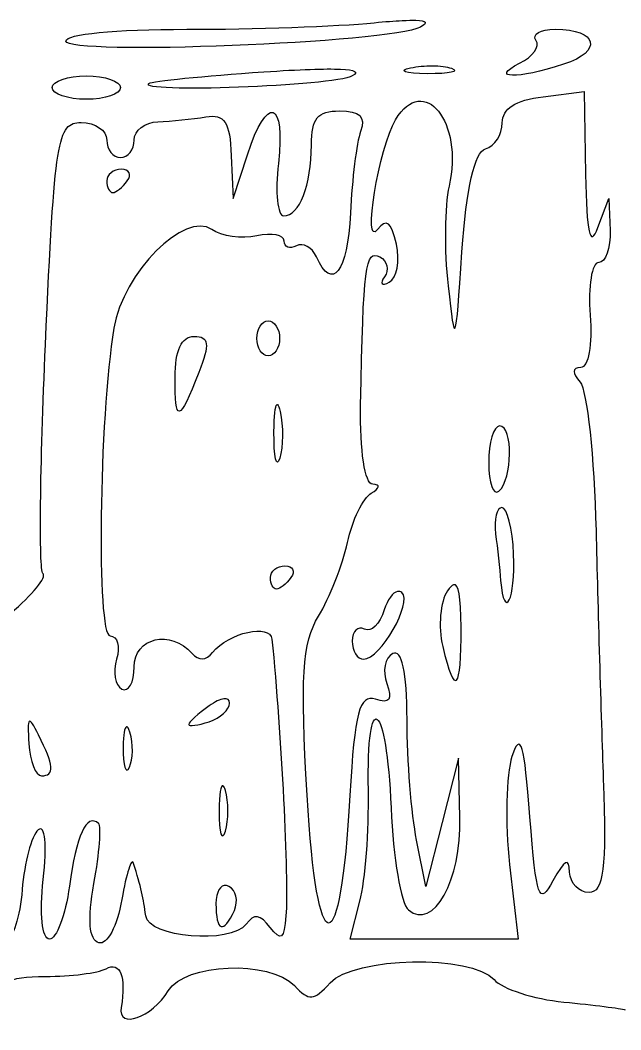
# Model space of a CAD drawing. Extents: x 26 to 243, y 4 to 296.
# Drawn here: x 181.81 to 193.99, y 52.04 to 72.51 of the extents above; entities that cross this region are included whole.
import ezdxf

# ---------------------------------------------------------------- set-up
doc = ezdxf.new("R2010")
doc.units = 0
doc.layers.add('Layer_1', color=7, linetype='CONTINUOUS')

msp = doc.modelspace()

# ---------------------------------------------------------------- linework, layer by layer
at = {"layer": 'Layer_1', "color": 7}
for points in [[(189.830826, 72.505205), (189.830826, 72.505205)], [(192.658007, 72.323302), (192.658007, 72.323302)], [(188.301754, 71.51467), (188.301754, 71.51467)], [(190.169269, 71.584122), (190.169269, 71.584122)], [(183.151749, 71.377417), (183.151749, 71.377417)], [(192.413819, 70.955187), (193.243398, 71.059367), (193.243398, 71.059367)], [(193.243398, 71.059367), (193.270959, 69.385876)], [(188.285216, 70.668554), (188.285216, 70.668554)], [(186.089727, 69.760704), (186.125005, 68.894745), (186.414943, 69.781648)], [(183.859509, 69.486198), (183.859509, 69.486198)], [(193.519558, 68.303842), (193.741147, 68.894745), (193.768706, 68.24431)], [(186.838277, 66.411519), (186.838277, 66.411519)], [(185.333459, 66.096223), (185.333459, 66.096223)], [(187.027343, 64.713775), (187.027343, 64.713775)], [(187.079709, 64.576525), (187.08026, 64.576525)], [(191.528567, 64.282726), (191.528567, 64.282726)], [(191.577076, 62.627978), (191.577076, 62.627978)], [(187.177274, 61.445069), (187.177274, 61.445069)], [(190.597564, 61.062525), (190.597564, 61.062525)], [(189.458202, 60.926926), (189.458202, 60.926926)], [(185.93704, 58.75073), (185.93704, 58.75073)], [(181.993647, 58.291565), (181.993647, 58.291565)], [(183.962034, 58.183528), (183.962034, 58.183528)], [(190.724344, 56.34743), (190.692924, 57.54412), (190.364401, 56.24325), (190.036427, 54.942384), (189.845707, 55.888268)], [(185.919951, 56.989045), (185.919951, 56.989045)], [(188.494128, 56.789505), (188.494128, 56.788955)], [(191.732518, 55.393829), (191.903945, 53.878538), (190.201793, 53.878538), (188.49964, 53.878538), (188.698076, 54.646931)], [(185.989956, 54.967188), (185.989956, 54.967188)]]:
    msp.add_lwpolyline(points, dxfattribs=at)
for points in [[(185.186836, 72.323302), (186.534222, 72.323302), (188.245025, 72.383198), (188.988567, 72.456697)], [(188.988567, 72.456697), (189.212657, 72.478851), (189.400553, 72.493425), (189.551908, 72.500794)], [(189.551908, 72.500794), (189.665429, 72.50632), (189.758391, 72.507943), (189.830826, 72.505205)], [(189.830826, 72.505205), (190.048128, 72.496984), (190.080319, 72.451318), (189.925633, 72.368502)], [(189.925633, 72.368502), (189.322947, 72.045857), (182.737235, 71.785279), (182.737235, 72.084076)], [(182.737235, 72.084076), (182.737235, 72.227408), (183.719112, 72.323302), (185.186836, 72.323302)], [(192.265543, 72.101164), (192.177348, 72.223231), (192.353884, 72.323302), (192.658007, 72.323302)], [(192.658007, 72.323302), (193.523385, 72.323302), (193.630265, 71.874467), (192.82723, 71.613338)], [(191.935916, 71.635385), (192.20524, 71.769488), (192.353765, 71.979095), (192.265543, 72.101164)], [(184.418992, 71.226386), (184.482351, 71.273268), (185.529705, 71.378839), (186.746224, 71.46065)], [(186.746224, 71.46065), (187.48401, 71.510267), (188.002325, 71.52827), (188.301754, 71.51467)], [(188.301754, 71.51467), (188.601181, 71.501067), (188.681518, 71.455911), (188.543187, 71.379071)], [(189.42017, 70.491064), (189.993871, 71.447213), (190.804354, 70.438486), (190.504408, 69.141689)], [(190.063989, 71.423718), (189.607777, 71.428544), (189.454322, 71.481721), (189.723339, 71.541679)], [(189.723339, 71.541679), (189.857843, 71.571648), (190.018932, 71.585711), (190.169269, 71.584122)], [(190.552917, 71.532859), (190.740115, 71.468081), (190.520173, 71.418892), (190.063989, 71.423718)], [(190.169269, 71.584122), (190.319609, 71.582429), (190.459332, 71.565241), (190.552917, 71.532859)], [(192.82723, 71.613338), (191.885652, 71.307135), (191.305459, 71.321463), (191.935916, 71.635385)], [(182.460525, 71.140946), (182.460525, 71.271011), (182.771596, 71.377417), (183.151749, 71.377417)], [(183.151749, 71.377417), (183.531931, 71.377417), (183.842973, 71.271011), (183.842973, 71.140946)], [(188.543187, 71.379071), (188.169637, 71.171575), (184.143433, 71.022511), (184.418992, 71.226386)], [(183.151749, 70.904475), (182.771596, 70.904475), (182.460525, 71.010884), (182.460525, 71.140946)], [(183.842973, 71.140946), (183.842973, 71.010884), (183.531931, 70.904475), (183.151749, 70.904475)], [(186.414943, 69.781648), (186.814627, 71.002558), (187.192895, 70.895997), (187.044982, 69.604158)], [(191.584241, 70.424917), (191.584244, 70.717914), (191.843872, 70.883641), (192.413819, 70.955187)], [(187.713606, 69.978433), (187.713606, 70.518369), (187.837978, 70.66852), (188.285216, 70.668554)], [(188.285216, 70.668554), (188.701014, 70.668554), (188.817323, 70.555676), (188.710756, 70.254593)], [(182.321618, 65.927), (182.510311, 70.120622), (182.560338, 70.432082), (183.045365, 70.432082)], [(183.045365, 70.432082), (183.331906, 70.432082), (183.566813, 70.272195), (183.566813, 70.077101)], [(184.119684, 70.077101), (184.119684, 70.272195), (184.337542, 70.439759), (184.60365, 70.449721)], [(184.60365, 70.449721), (184.869785, 70.459684), (185.304927, 70.503716), (185.571034, 70.547288)], [(185.571034, 70.547288), (185.955957, 70.610317), (186.061785, 70.449558), (186.089727, 69.760704)], [(189.055265, 68.266357), (188.74228, 67.858179), (189.081596, 69.926761), (189.42017, 70.491064)], [(191.243037, 69.901262), (191.4308, 69.954797), (191.584241, 70.190393), (191.584241, 70.424917)], [(188.710756, 70.254593), (188.630182, 70.026984), (188.536927, 69.28212), (188.504048, 68.599292)], [(183.566813, 70.077101), (183.566813, 69.882006), (183.690884, 69.722669), (183.842973, 69.722669)], [(183.842973, 69.722669), (183.995035, 69.722669), (184.119684, 69.882003), (184.119684, 70.077101)], [(187.150815, 68.540313), (187.469698, 68.540313), (187.713606, 69.16423), (187.713606, 69.978433)], [(190.766787, 67.812157), (190.853401, 69.093435), (191.023384, 69.838645), (191.243037, 69.901262)], [(187.044982, 69.604158), (186.977982, 69.018874), (187.025593, 68.540313), (187.150815, 68.540313)], [(183.859509, 69.486198), (183.698473, 69.486201), (183.566813, 69.379789), (183.566813, 69.249727)], [(183.981327, 69.249727), (184.075307, 69.379789), (184.020545, 69.486198), (183.859509, 69.486198)], [(193.270959, 69.385876), (193.290687, 68.187583), (193.361062, 67.880525), (193.519558, 68.303842)], [(183.566813, 69.249727), (183.566813, 69.119664), (183.621576, 69.013255), (183.688632, 69.013255)], [(183.688632, 69.013255), (183.755688, 69.013255), (183.887347, 69.119664), (183.981327, 69.249727)], [(190.504408, 69.141689), (190.412745, 68.745768), (190.404217, 67.836276), (190.485118, 67.120933)], [(185.695057, 68.264703), (185.15144, 68.650586), (183.894363, 67.384232), (183.709028, 66.263793)], [(188.504048, 68.599292), (188.44591, 67.392507), (188.13638, 66.993783), (187.814481, 67.711285)], [(189.436705, 67.964842), (189.334625, 68.421492), (189.234871, 68.500624), (189.055265, 68.266357)], [(186.606214, 68.135169), (186.301276, 68.066964), (185.891455, 68.125294), (185.695057, 68.264703)], [(187.160738, 68.030989), (187.160738, 68.15655), (186.911155, 68.203376), (186.606214, 68.135169)], [(193.768706, 68.24431), (193.783862, 67.886638), (193.680625, 67.593875), (193.539401, 67.593875)], [(187.408233, 67.933425), (187.272117, 67.861467), (187.160738, 67.905426), (187.160738, 68.030989)], [(187.814481, 67.711285), (187.727274, 67.905638), (187.544377, 68.005386), (187.408233, 67.933425)], [(189.29284, 67.197), (189.448005, 67.279025), (189.512736, 67.624623), (189.436705, 67.964842)], [(188.711307, 64.698343), (188.76428, 67.516295), (188.809099, 67.864196), (189.100466, 67.710182)], [(190.485118, 67.120933), (190.627302, 65.864008), (190.636627, 65.88752), (190.766787, 67.812157)], [(189.100466, 67.710182), (189.255011, 67.62849), (189.297849, 67.446211), (189.195826, 67.305038)], [(193.539401, 67.593875), (193.398177, 67.593875), (193.320021, 67.115311), (193.365769, 66.53003)], [(189.195826, 67.305038), (189.093831, 67.16387), (189.137674, 67.114978), (189.29284, 67.197)], [(193.365769, 66.53003), (193.412336, 65.934394), (193.327898, 65.465635), (193.173945, 65.465635)], [(186.607868, 66.057088), (186.607868, 66.252182), (186.711559, 66.411519), (186.838277, 66.411519)], [(186.838277, 66.411519), (186.964995, 66.411519), (187.068686, 66.252182), (187.068686, 66.057088)], [(183.709028, 66.263793), (183.406711, 64.436079), (183.352175, 60.026792), (183.631857, 60.026792)], [(182.271458, 61.292384), (182.187779, 61.363949), (182.21014, 63.449414), (182.321618, 65.927)], [(184.949262, 65.26885), (184.949262, 65.817758), (185.078613, 66.096223), (185.333459, 66.096223)], [(185.333459, 66.096223), (185.640489, 66.096223), (185.659835, 65.949541), (185.430473, 65.366967)], [(186.838277, 65.702106), (186.711559, 65.702106), (186.607868, 65.861996), (186.607868, 66.057088)], [(187.068686, 66.057088), (187.068686, 65.861996), (186.964995, 65.702106), (186.838277, 65.702106)], [(185.430473, 65.366967), (185.026529, 64.341072), (184.949262, 64.325615), (184.949262, 65.26885)], [(193.173945, 65.465635), (192.999617, 65.465635), (192.994576, 65.357699), (193.159614, 65.170182)], [(193.159614, 65.170182), (193.302729, 65.007605), (193.448649, 63.650757), (193.48373, 62.155035)], [(186.954033, 64.165315), (186.956009, 64.490469), (186.9789, 64.68457), (187.011908, 64.712674)], [(187.011908, 64.712674), (187.016861, 64.716893), (187.021995, 64.71713), (187.027343, 64.713775)], [(187.027343, 64.713775), (187.043387, 64.703708), (187.061111, 64.659247), (187.079709, 64.576525)], [(188.957701, 63.098716), (188.798189, 63.101538), (188.694091, 63.778186), (188.711307, 64.698343)], [(187.08026, 64.576525), (187.146328, 64.28237), (187.143404, 63.856731), (187.074198, 63.630637)], [(191.528567, 64.282726), (191.407466, 64.282726), (191.308081, 63.946043), (191.308081, 63.534176)], [(191.51534, 62.962566), (191.79474, 63.201304), (191.805506, 64.282726), (191.528567, 64.282726)], [(187.074198, 63.630637), (187.004997, 63.404543), (186.950929, 63.645059), (186.954033, 64.165315)], [(191.308081, 63.534176), (191.308081, 63.122312), (191.401294, 62.865067), (191.51534, 62.962566)], [(188.928485, 62.92012), (189.104394, 63.020072), (189.116761, 63.095894), (188.957701, 63.098716)], [(188.443416, 61.918564), (188.542222, 62.373783), (188.760337, 62.824568), (188.928485, 62.92012)], [(191.577076, 62.627978), (191.470593, 62.627978), (191.412772, 62.388696), (191.448642, 62.096054)], [(191.813547, 61.682093), (191.789727, 62.202344), (191.683445, 62.627978), (191.577076, 62.627978)], [(191.448642, 62.096054), (191.484512, 61.803415), (191.530041, 61.377778), (191.549514, 61.150169)], [(193.48373, 62.155035), (193.518838, 60.659317), (193.585496, 58.398262), (193.632006, 57.130156)], [(187.856924, 60.42477), (188.080529, 60.791239), (188.344638, 61.463345), (188.443416, 61.918564)], [(191.549514, 61.150169), (191.621819, 60.302083), (191.855231, 60.772372), (191.813547, 61.682093)], [(186.884578, 61.208597), (186.884578, 61.338662), (187.016238, 61.445069), (187.177274, 61.445069)], [(187.177274, 61.445069), (187.338338, 61.445069), (187.393072, 61.338662), (187.299092, 61.208597)], [(181.612757, 60.484302), (182.058725, 60.857177), (182.355137, 61.220818), (182.271458, 61.292384)], [(187.006397, 60.972126), (186.939341, 60.972126), (186.884578, 61.078535), (186.884578, 61.208597)], [(187.299092, 61.208597), (187.205084, 61.078535), (187.073453, 60.972126), (187.006397, 60.972126)], [(190.597564, 61.062525), (190.562972, 61.052308), (190.521474, 61.009501), (190.471888, 60.936848)], [(190.746944, 60.204284), (190.74226, 60.831105), (190.701337, 61.093205), (190.597564, 61.062525)], [(188.773043, 59.55385), (189.112725, 59.55385), (189.774319, 60.708282), (189.546397, 60.903225)], [(189.458202, 60.926926), (189.363847, 60.907878), (189.257435, 60.765672), (189.191965, 60.55155)], [(189.546397, 60.903225), (189.519473, 60.926226), (189.489656, 60.933273), (189.458202, 60.926926)], [(190.471888, 60.936848), (190.325245, 60.722027), (190.282294, 60.216448), (190.376528, 59.813471)], [(187.625965, 56.796671), (187.485644, 59.164592), (187.531889, 59.892048), (187.856924, 60.42477)], [(189.191965, 60.55155), (189.104674, 60.266051), (188.923267, 60.090597), (188.788477, 60.161841)], [(185.709388, 59.689449), (186.040547, 60.094624), (186.880873, 60.283465), (186.913243, 59.960094)], [(188.788477, 60.161841), (188.653714, 60.233088), (188.543187, 60.125383), (188.543187, 59.922612)], [(190.376528, 59.813471), (190.621581, 58.765541), (190.75654, 58.908102), (190.746944, 60.204284)], [(183.631857, 60.026792), (183.783438, 60.026792), (183.84255, 59.814397), (183.763048, 59.5544)], [(184.119684, 59.39565), (184.119684, 59.992084), (184.86083, 60.166715), (185.294324, 59.67236)], [(186.913243, 59.960094), (187.105155, 58.04299), (187.254622, 55.096739), (187.19767, 54.351481)], [(188.543187, 59.922612), (188.543187, 59.719841), (188.646664, 59.55385), (188.773043, 59.55385)], [(189.65223, 58.326293), (189.650254, 59.29902), (189.549337, 59.765463), (189.361741, 59.666298)], [(185.294324, 59.67236), (185.430947, 59.516551), (185.572764, 59.522294), (185.709388, 59.689449)], [(189.361741, 59.666298), (189.203502, 59.582645), (189.149431, 59.31109), (189.241577, 59.062718)], [(183.763048, 59.5544), (183.683574, 59.294394), (183.7311, 59.021999), (183.868881, 58.949166)], [(183.868881, 58.949166), (184.00669, 58.87633), (184.119684, 59.077264), (184.119684, 59.39565)], [(188.868403, 56.893685), (188.827537, 59.032458), (189.239838, 58.714058), (189.328117, 56.538703)], [(189.241577, 59.062718), (189.363666, 58.733822), (189.300742, 58.646683), (189.010617, 58.74191)], [(185.93704, 58.75073), (185.863238, 58.741078), (185.759457, 58.692801), (185.639936, 58.607965)], [(186.055, 58.661982), (186.055, 58.731186), (186.010841, 58.760385), (185.93704, 58.75073)], [(189.010617, 58.74191), (188.687642, 58.847899), (188.589971, 58.479065), (188.494128, 56.789505)], [(185.639936, 58.607965), (185.411844, 58.446048), (185.225422, 58.276509), (185.225422, 58.231483)], [(185.639936, 58.286054), (185.868031, 58.360922), (186.055, 58.529908), (186.055, 58.661982)], [(181.993647, 58.291565), (181.965679, 58.266363), (181.967725, 58.120149), (181.985928, 57.83957)], [(182.182714, 58.017062), (182.079677, 58.22112), (182.021624, 58.316774), (181.993647, 58.291565)], [(183.962034, 58.183528), (183.926266, 58.167018), (183.900521, 58.024459), (183.896993, 57.780591)], [(184.034797, 58.071633), (184.008522, 58.157908), (183.983497, 58.193426), (183.962034, 58.183528)], [(185.225422, 58.231483), (185.225422, 58.186457), (185.411844, 58.211191), (185.639936, 58.286054)], [(189.845707, 55.888268), (189.740946, 56.40852), (189.655052, 57.50574), (189.65223, 58.326293)], [(182.24445, 57.189135), (182.509767, 57.189135), (182.493895, 57.401109), (182.182714, 58.017062)], [(184.024324, 57.362219), (184.099959, 57.522315), (184.104873, 57.84154), (184.034797, 58.071633)], [(192.144825, 56.361211), (192.030951, 57.84047), (191.951669, 58.106936), (191.780473, 57.581602)], [(181.985928, 57.83957), (182.009127, 57.481895), (182.125549, 57.189135), (182.24445, 57.189135)], [(183.896993, 57.780591), (183.891377, 57.390399), (183.948575, 57.2021), (184.024324, 57.362219)], [(191.780473, 57.581602), (191.660049, 57.212082), (191.638369, 56.227389), (191.732518, 55.393829)], [(193.632006, 57.130156), (193.698695, 55.312095), (193.637563, 54.824423), (193.342065, 54.824423)], [(185.919951, 56.989045), (185.874601, 57.011341), (185.842783, 56.821134), (185.842783, 56.479721)], [(185.96901, 56.893685), (185.951625, 56.950589), (185.93507, 56.981608), (185.919951, 56.989045)], [(185.96901, 56.065761), (186.038549, 56.29337), (186.038549, 56.666076), (185.96901, 56.893685)], [(188.494128, 56.788955), (188.298492, 53.340022), (187.830547, 53.34423), (187.625965, 56.796671)], [(188.698076, 54.646931), (188.807324, 55.069635), (188.883925, 56.080792), (188.868403, 56.893685)], [(189.328117, 56.538703), (189.369011, 55.530718), (189.528427, 54.599503), (189.682549, 54.469441)], [(183.398693, 56.223407), (183.159059, 56.441252), (182.941747, 55.975193), (182.80724, 54.954511)], [(185.842783, 56.479721), (185.842783, 56.024503), (185.899442, 55.838148), (185.96901, 56.065761)], [(189.682549, 54.469441), (190.187755, 54.043167), (190.757477, 55.069979), (190.724344, 56.34743)], [(192.611155, 55.060894), (192.328538, 54.539935), (192.273123, 54.694161), (192.144825, 56.361211)], [(182.174995, 56.09332), (182.040798, 55.978534), (181.894751, 55.433287), (181.850329, 54.881748)], [(182.278624, 55.090107), (182.359735, 55.790413), (182.315993, 56.213922), (182.174995, 56.09332)], [(183.305537, 55.008528), (183.416535, 55.622565), (183.458299, 56.169206), (183.398693, 56.223407)], [(184.109761, 55.415326), (184.069375, 55.545388), (183.961749, 55.216605), (183.870535, 54.684413)], [(192.949601, 55.238387), (192.93676, 55.541383), (192.845964, 55.493741), (192.611155, 55.060894)], [(184.354501, 54.351481), (184.312676, 54.699385), (184.25646, 54.942796), (184.109761, 55.415326)], [(182.401546, 53.878538), (182.250444, 53.878538), (182.198162, 54.39555), (182.278624, 55.090107)], [(193.342065, 54.824423), (193.135958, 54.824423), (192.959197, 55.010777), (192.949601, 55.238387)], [(181.850329, 54.881748), (181.805936, 54.330238), (181.662155, 53.879278), (181.531175, 53.879089)], [(182.80724, 54.954511), (182.729262, 54.362795), (182.546495, 53.878538), (182.401546, 53.878538)], [(183.404205, 53.804675), (183.205577, 53.862613), (183.172357, 54.270791), (183.305537, 55.008528)], [(185.989956, 54.967188), (185.869755, 54.985137), (185.77829, 54.836068), (185.77829, 54.601733)], [(186.042873, 54.948996), (186.024698, 54.958592), (186.007127, 54.964648), (185.989956, 54.967188)], [(186.151464, 54.462276), (186.237118, 54.653207), (186.188302, 54.872116), (186.042873, 54.948996)], [(183.870535, 54.684413), (183.77743, 54.141152), (183.572918, 53.755442), (183.404205, 53.804675)], [(185.77829, 54.601733), (185.77829, 54.030758), (185.932123, 53.973455), (186.151464, 54.462276)], [(186.388485, 54.1795), (186.076884, 53.768077), (184.4077, 53.909267), (184.354501, 54.351481)], [(186.88017, 54.11501), (186.672539, 54.385542), (186.555928, 54.400604), (186.388485, 54.1795)], [(187.19767, 54.351481), (187.161348, 53.875996), (187.099146, 53.829725), (186.88017, 54.11501)], [(183.549727, 53.277713), (183.839824, 53.430973), (183.960036, 53.124776), (183.858408, 52.493332)], [(184.812009, 52.832883), (185.153723, 53.394304), (186.8597, 53.462777), (187.369648, 52.935408)], [(188.091188, 52.991633), (188.57424, 53.523164), (190.963098, 53.571421), (191.417222, 53.05888)], [(182.322721, 53.12172), (182.835293, 53.12172), (183.38756, 53.192013), (183.549727, 53.277713)], [(181.103984, 52.418369), (181.345566, 53.0111), (181.537551, 53.12172), (182.322721, 53.12172)], [(191.417222, 53.05888), (191.586048, 52.868327), (192.221714, 52.663326), (192.829987, 52.603024)], [(183.858408, 52.493332), (183.785513, 52.040504), (184.480398, 52.28799), (184.812009, 52.832883)], [(187.369648, 52.935408), (187.675774, 52.618837), (187.758053, 52.625068), (188.091188, 52.991633)], [(192.829987, 52.603024), (193.438232, 52.542721), (193.998048, 52.473351), (194.074079, 52.448685)]]:
    msp.add_open_spline(points, degree=3, dxfattribs=at)

doc.saveas('drawing.dxf')
